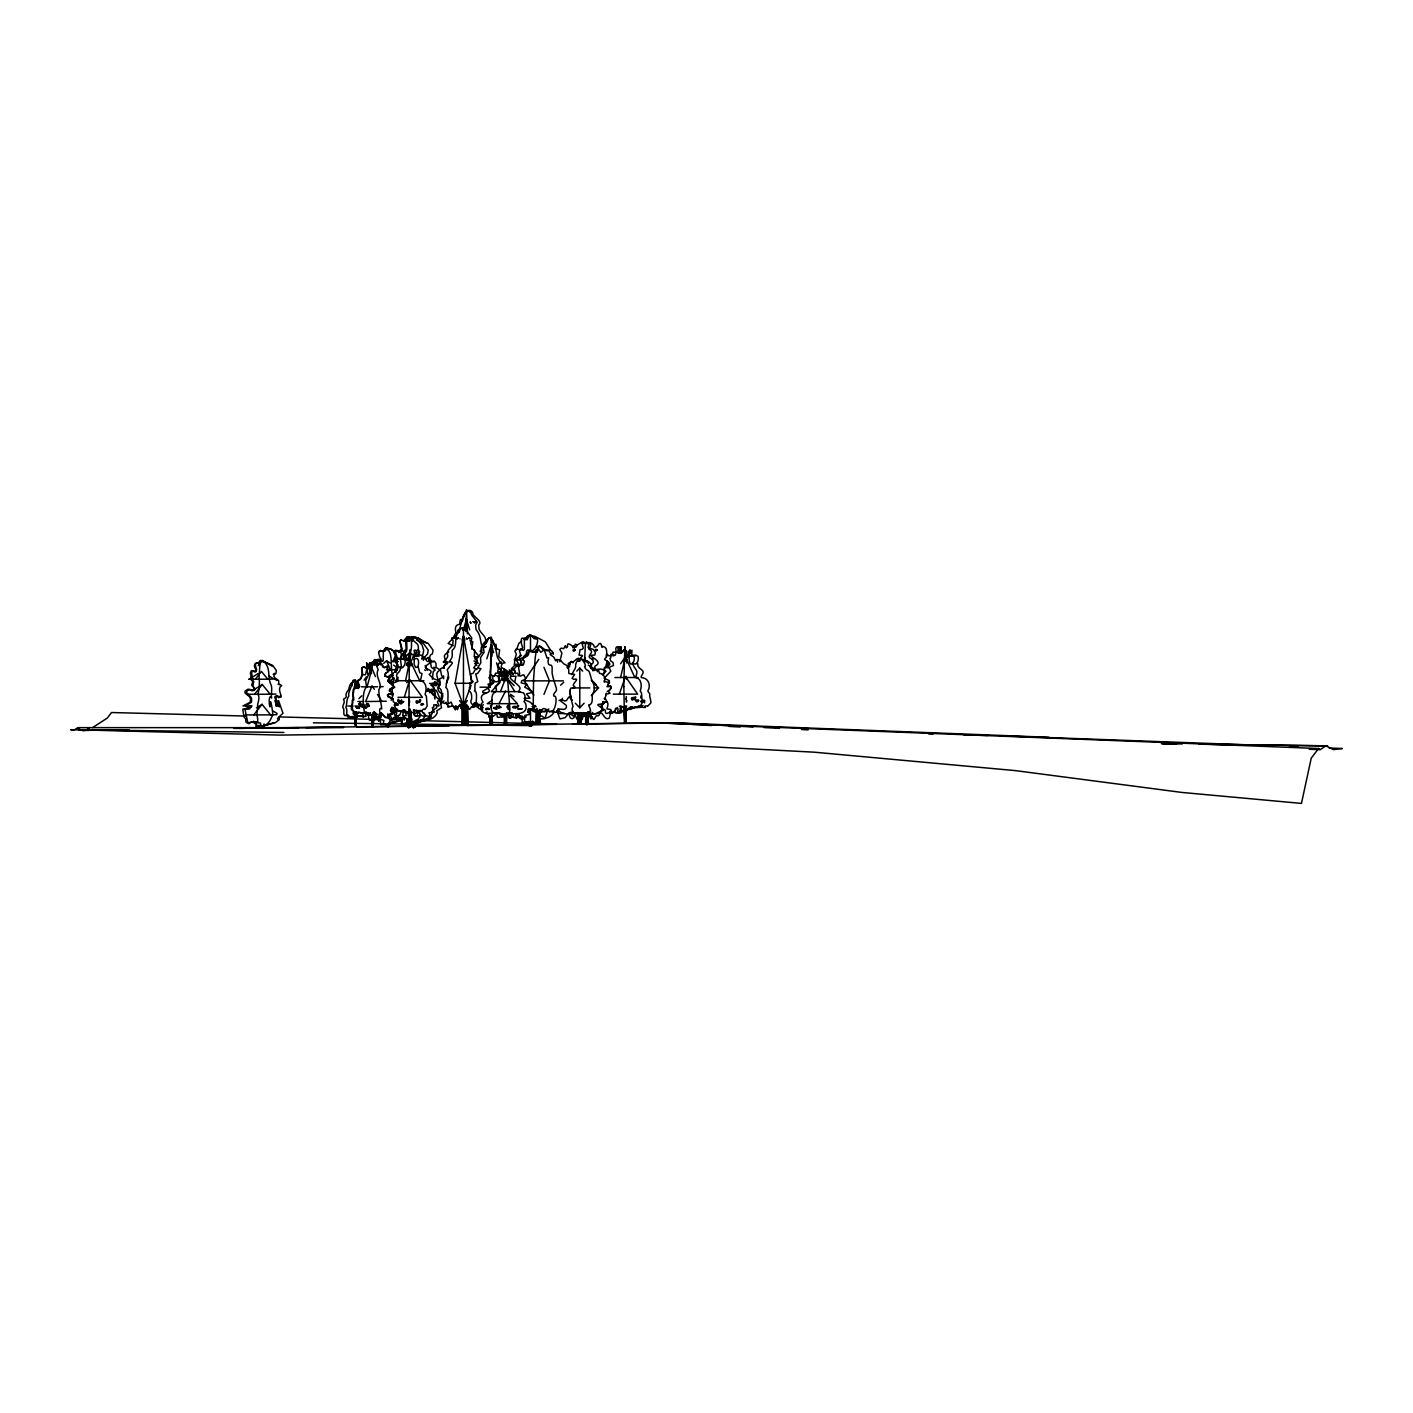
<?xml version="1.0" encoding="UTF-8"?>
<svg xmlns="http://www.w3.org/2000/svg" width="1413" height="1413" viewBox="0 0 1413 1413"><rect width="100%" height="100%" fill="white"/><g stroke="black" fill="none" stroke-linecap="round" stroke-linejoin="round"><path stroke-width="1.5" d="M355.405 724.286L355.405 725.275L354.698 711.551M408.905 709.732L409.346 658.352L409.699 666.318M409.841 724.834L409.823 726.37L409.523 709.909L408.993 710.792M409.717 663.739L409.699 662.75L409.735 664.41M491.176 722.149L491.176 724.039L491.3 716.868M503.946 714.448L504.017 717.362L504.388 714.254M261.334 728.119L260.487 723.014C256.301 723.421 258.526 721.813 257.237 716.002C256.777 711.746 256.671 709.662 259.003 706.906C254.852 707.348 261.246 698.834 257.925 694.313C259.091 689.438 259.904 684.228 258.968 675.149C260.098 670.892 258.809 660.101 262.871 661.69M409.381 700.654L409.275 703.621L409.328 700.777M466.484 707.807L466.52 724.445M491.194 714.96L491.176 721.213M537.752 723.297C538.335 706.5 535.421 700.601 536.075 723.297L540.649 723.297L539.43 717.398L540.296 711.498L546.23 711.551L548.845 708.92M355.475 723.986L355.458 720.33M355.405 720.542L355.352 716.356L355.935 725.275C355.846 720.171 355.087 714.801 360.368 716.515C360.121 714.501 354.857 716.373 355.74 719.606M409.47 702.296L409.187 699.082L409.205 700.565M490.311 684.599L490.346 678.752M587.031 724.657C587.543 702.014 587.154 730.168 589.256 713.901M625.394 723.156L625.376 709.821L626.683 705.899M626.295 696.538C625.924 697.121 626.471 700.883 625.888 699.082M355.281 684.563L355.475 679.953L355.564 684.987M376.406 717.168L374.215 717.415L374.109 711.569L373.209 726.335M401.469 666.812L400.462 659.606C408.057 654.996 405.372 669.356 400.303 668.066C400.939 673.436 393.838 672.676 397.742 678.629A2.685 1.978 -90 0 1 398.077 680.801C395.993 683.203 392.425 681.331 392.478 685.694M409.152 727.766C410.406 721.654 405.69 726.017 407.262 719.129L405.284 717.645L404.153 720.1L403.641 715.367M409.682 659.059L409.717 660.948L410.794 654.837L409.381 652.912L405.778 656.268L406.732 660.63L409.823 659.889L411.501 660.895L414.327 653.46L414.133 664.375L415.669 667.431L418.283 667.06L419.732 672.747L421.992 673.542L420.933 678.629A2.685 1.819 -90 0 0 420.615 680.801C426.161 681.72 427.15 688.89 425.048 694.331L426.373 696.132L427.168 706.129L424.854 709.556A2.861 1.943 -90 0 0 422.946 709.397C423.211 711.569 418.495 709.785 415.334 711.145L413.709 709.962L414.062 712.346L410.07 713.035L410.265 726.37M413.956 727.766C415.228 721.654 410.512 726.017 412.084 719.129L410.529 717.627M465.425 724.445L465.884 706.641L465.495 714.784M499.054 681.525L498.259 676.297C507.762 673.701 497.252 685.446 495.221 686.4C498.824 692.246 493.649 691.54 492.554 694.878C491.3 698.322 492.431 701.908 491.848 705.175C490.364 711.287 490.17 700.901 491.212 708.249C491.689 714.731 495.592 712.558 500.873 713.689C503.858 712.488 507.32 718.352 505.2 724.745M578.659 720.241L578.641 724.215C580.354 719.217 578.27 708.867 575.109 714.13C574.402 713.653 570.022 709.909 573.095 706.518C572.353 703.833 570.004 696.132 570.004 690.092M625.747 658.882L626.03 655.084L626.153 660.984M355.281 684.987L355.175 688.608M370.948 673.736L371.107 670.91L371.584 673.312M409.858 711.463L410.017 708.973L410.07 711.269M410.794 711.181L410.529 716.038M482.345 647.878C479.784 640.531 481.444 635.779 476.004 629.58L475.651 625.094C478.724 621.137 472.843 617.764 471.465 614.602C467.562 600.49 459.366 627.213 459.331 631.505M465.725 631.505L466.29 615.414M536.445 723.297L536.905 710.191L533.355 710.386L531.518 708.849M624.829 652.047L624.882 646.589L625.482 657.716L625.782 650.245L625.765 656.444M626.383 676.279L626.489 678.947M275.394 698.605L274.829 697.616M410.936 711.463L410.388 726.37M432.678 694.472L431.654 691.434L433.667 688.767L432.996 684.457M466.361 707.789L466.361 706.641M499.443 676.633L495.415 675.343L493.066 676.297C490.7 681.508 499.248 684.669 499.531 678.099M537.205 714.536L536.763 711.498L533.231 711.551L532.312 710.015M577.793 724.215L577.846 712.735M352.967 710.103L354.628 712.117A2.526 2.296 88 0 1 356.871 711.958L355.846 713.318L358.602 712.417L365.72 713.53L366.232 712.452L369.482 713.547L370.471 712.611L370.171 714.589L372.326 715.119L372.343 726.847L372.979 713L375.24 712.947L373.067 712.964L372.802 725.505M409.558 659.659L409.54 653.46L409.805 659.889L408.357 660.948L404.895 653.46L405.231 659.659M465.372 710.068L465.16 719.482M506.048 724.745L506.19 722.237M505.695 724.745L505.66 715.066L506.578 714.66M355.599 717.398L355.67 718.475M410.6 726.37L411.36 711.463M584.523 661.902L585.388 643.975L586.572 641.767L587.154 643.516M372.273 723.032L372.308 715.119L367.274 714.572L367.945 712.753L367.415 714.519L372.131 715.119L371.99 726.865L373.403 726.847L371.99 726.865L372.255 715.949L370.489 714.148M591.323 714.042L590.97 719.023L589.857 714.519M409.54 664.375L409.452 667.431M408.816 727.748L408.392 723.474L405.301 723.297M410.865 726.37L409.064 726.37L409.505 713.035L403.535 712.346L404.047 709.962L401.645 711.145L394.934 711.004L393.026 709.768L390.606 710.898M413.638 727.748L413.214 723.474L410.3 723.703M467.208 705.758L467.403 724.445M507.514 681.525L507.338 675.343L509.952 710.05L509.016 713.406L506.561 712.841L506.649 714.554M352.084 717.15C354.698 717.945 355.564 713.371 355.016 724.993C355.387 720.1 355.793 715.208 350.283 716.78C344.03 719.058 348.552 710.315 345.902 707.418C347.28 703.038 346.132 699.4 348.94 695.867C347.28 694.966 351.59 686.241 352.596 682.744M409.028 709.715L408.993 710.562M467.332 705.758L467.544 724.445M490.417 685.075L491.247 644.646L492.519 648.691M550.399 649.945L545.33 641.855L535.297 636.539L529.063 635.232L525.018 638.57M355.44 683.839L356.747 687.866L355.44 683.839L355.352 687.866L355.44 683.839L353.338 689.897M466.166 630.251L466.414 619.424L469.681 629.845M506.384 724.745L507.126 713.918M467.032 706.129C469.664 707.065 468.427 712.541 471.571 706.571C475.633 709.485 473.62 698.729 478.301 706.924M624.687 652.011L623.822 686.718M626.595 700.406L626.418 702.084L626.577 700.442M585.706 723.244L585.583 713.159M355.758 720.065L356.094 725.275C354.257 712.258 353.515 719.199 349.806 717.327C348.799 714.695 348.11 714.625 344.878 715.632C342.582 714.837 345.143 709.132 342.776 707.383C342.864 703.303 345.443 703.497 343.571 699.223C348.923 695.832 344.118 697.157 346.909 691.981C350.071 689.544 348.269 684.228 352.473 682.338C353.215 675.025 359.82 688.149 356.023 681.72C354.098 676.774 350.689 687.089 351.078 684.546M578.694 717.009L578.659 712.735M467.615 705.758L467.915 724.445L464.912 724.445M503.752 680.907L504.052 678.576L504.83 680.412M603.227 701.466L602.486 702.95M490.276 671.952L490.364 677.216M355.758 687.283L355.776 684.687M567.337 667.713C567.019 664.958 571.611 666.177 569.863 662.75L571.364 661.355L573.024 662.891M529.539 726.317L528.992 722.061L524.629 722.237L524.576 717.574M491.936 656.409L491.742 644.699M373.791 663.05L374.94 659.465L376.67 666.071M374.957 664.711C371.23 652.047 378.295 669.727 378.136 669.709C374.427 676.615 383.382 684.122 378.843 689.632C378.737 696.786 381.015 701.237 381.775 708.902C378.666 706.535 379.549 712.77 380.574 715.579C382.746 720.383 371.99 716.214 378.066 714.113M405.072 711.269L406.361 715.526L402.581 715.967L403.235 712.187L401.539 710.774L399.685 715.155L395.711 716.144L396.788 712.77L393.097 712.046L394.439 708.584M490.505 668.278L490.276 671.934M582.668 671.122L579.789 668.066L579.789 707.789L584.099 703.197M413.091 725.823L413.002 727.748L412.225 723.491L410.318 723.597L410.635 727.094M502.728 673.171C502.286 668.932 496.617 668.508 498.083 665.346L498.683 663.262L500.467 662.803L497.429 657.328C496.281 652.824 493.296 630.074 486.16 640.99C482.328 644.222 479.961 647.03 481.603 652.329C479.484 656.391 474.945 658.14 477.382 662.379C472.79 670.151 472.384 666.618 476.993 669.338L475.263 669.638L473.037 673.4L470.476 673.93L471.677 680.448L473.267 681.667L469.752 683.186L470.299 686.506L469.293 687.778A2.42 2.42 0 0 1 469.434 689.756L468.727 691.01C471.818 691.469 471.748 695.955 471.624 698.94C469.381 703.409 472.189 703.285 473.443 706.023C476.587 700.371 480.049 716.815 481.444 703.55L483.052 702.19C475.951 691.31 493.561 694.631 488.297 688.802C487.874 685.358 493.42 684.563 494.426 681.525M359.891 702.932L358.902 703.939L360.792 706.217L360.333 703.586L359.238 703.815L360.05 705.758M410.159 653.548L410.088 649.803L410.035 653.053M409.293 702.402L409.293 701.502M529.151 726.317L528.374 722.061L522.192 722.237L522.121 717.574L516.169 716.002M393.538 685.252L388.133 680.995L389.9 677.498L385.148 675.962L385.572 673.383L389.193 670.663L387.321 668.596L388.08 666.212L383.894 667.554L382.128 664.163C377.13 665.205 381.863 660.772 378.684 659.482L377.2 659.535L376.423 661.549L378.507 663.933L377.96 665.364L372.237 662.202L371.354 669.303L369.605 662.785L369.782 672.376L365.649 680.589L366.25 685.058A2.367 0.971 89.8 0 1 366.444 686.965C361.746 692.264 363.388 705.564 364.395 712.329A2.526 1.042 89.8 0 1 365.402 712.152L365.472 713.477L366.868 712.435L364.483 713.459L358.708 712.276L355.44 716.603L352.861 713.088M491.53 640.99L491.318 637.21L490.929 648.85M629.474 656.444C641.078 651.941 628.202 676.686 629.174 655.243C632.247 637.599 623.398 671.74 626.454 651.605C623.981 646.447 621.755 654.307 617.993 653.301M414.027 659.659C418.743 655.173 419.626 663.986 417.489 666.812M466.343 612.536L466.52 609.586L467.385 633.889M409.752 658.811L408.339 654.837C411.413 647.702 409.911 668.543 408.728 654.837L411.271 653.265M368.051 668.914L368.104 668.013M461.857 621.261C462.369 617.887 465.46 608.773 469.151 610.893M380.009 717.203L378.189 717.098M465.513 717.08L465.478 719.482M432.89 694.807L431.089 689.65L429.57 692.706M529.663 725.664L528.745 721.284M506.137 724.745C502.692 714.254 508.609 715.596 511.1 712.788L512.265 713.689C521.326 714.077 528.109 712.594 525.618 703.55L523.958 701.484L525.3 699.488L524.841 695.231L523.552 692.794L518.73 691.911L519.931 688.802C521.574 684.828 500.414 675.131 515.975 676.297L514.844 681.525M587.472 724.639L587.826 715.384L592.241 716.709C594.114 724.198 594.855 714.06 597.999 715.879L599.024 715.225C601.62 708.249 603.316 718.669 607.466 718.722L609.286 718.14L611.105 710.898M355.988 714.943L355.952 716.038L356.129 714.13M355.723 718.157C356.217 718.104 357.047 715.314 359.45 715.808M508.468 673.171C507.603 668.596 499.46 668.879 501.509 665.346L502.392 663.262L505.077 662.803L498.718 656.497L499.654 649.909L496.581 648.691L495.963 644.293L494.78 644.823M577.422 659.182L578.253 658.122L579.825 660.56M572.813 647.719L573.713 645.759L574.279 647.949M506.384 715.013L506.596 713.3M355.846 716.956L356.041 714.784M373.597 715.031L373.88 712.964M490.859 648.885L490.576 667.519M373.226 725.487L373.509 717.769M395.587 652.082L390.959 649.026L385.643 647.949C381.616 651.517 385.802 653.336 386.226 647.949L389.476 649.45M377.766 717.239L378.631 721.389L380.539 719.217L383.912 720.506C381.757 726.989 387.215 722.573 387.109 726.388M423.423 660.383L423.847 657.08L421.851 659.147M497.482 707.277C495.062 702.756 499.354 709.538 495.151 707.136M367.168 669.426C365.296 663.033 368.563 660.86 369.552 669.038M475.633 702.809L475.351 704.575L474.097 703.515M481.957 708.708L482.345 707.754M623.84 686.718L624.564 723.156M617.216 652.047L619.759 649.538M538.547 646.447L537.364 652.311L536.428 649.821L535.209 657.699L533.566 679.635L533.213 704.928L534.944 711.781L536.145 709.732L534.926 709.838M465.531 707.789L465.707 706.641M370.171 667.59L369.941 662.644L371.389 669.267L372.237 662.202L378.507 665.081L376.529 661.514L378.525 659.553C381.634 660.842 376.988 665.223 381.863 664.269L382.746 667.007L385.201 667.66C388.946 663.456 385.837 669.003 388.469 669.921L387.868 671.934L385.219 673.506L384.813 676.085L389.44 677.675L387.727 681.154L394.792 687.248L390.023 688.926L389.229 690.674C391.436 691.31 393.927 696.432 389.864 694.083L387.374 694.79L387.939 696.768L392.779 698.905L393.22 701.66L397.318 704.398L395.251 704.946L394.986 703.709L396.594 703.444L398.554 704.875L394.121 704.857L396.241 708.99L391.578 707.878L390.483 710.403L392.196 714.183L387.833 714.837L389.123 717.804L385.784 717.645L382.729 714.766C378.808 710.05 378.066 724.004 375.84 713.194C375.893 720.224 373.156 716.55 374.692 712.311M504.317 713.918C503.682 736.738 507.656 716.002 503.487 714.819L502.057 717.327L501.403 714.342M602.839 701.678L604.393 702.897L606.036 701.572C609.18 702.349 607.696 706.217 606.866 708.831L610.946 709.556L609.762 712.929L612.483 712.806L615.273 710.368L615.485 708.319M521.485 665.311L521.856 663.103L519.436 657.751L520.514 654.237L519.489 651.075L520.461 648.744L523.199 650.369L524.382 649.468L524.364 637.97L527.102 639.842L529.469 635.232L532.842 636.68M474.256 656.674L474.715 650.369L472.684 648.885L470.776 643.339L471.801 637.97L467.456 631.947C468.674 629.633 463.217 625.765 462.74 630.216M467.332 700.583L463.464 705.776L455.092 683.291L463.464 636.009L464.912 640.124M490.276 716.868L490.117 724.039L492.378 724.039L492.095 714.96M432.29 692.547L433.65 689.473L435.557 696.097M504.6 671.546L504.353 669.179L504.052 671.899M536.039 647.207C540.066 635.355 535.35 640.301 533.69 638.217L531.518 635.232L529.663 635.444L527.102 636.539L526.625 639.206L524.947 639.824C519.648 633.925 521.079 644.946 522.651 647.207L521.839 649.468M612.43 654.873L613.595 654.519M404.242 640.884L404.736 639.471M405.602 680.73L409.788 660.083L419.714 680.73M490.488 724.039L490.523 716.868L490.399 724.039M596.286 684.863L591.782 680.289L590.051 674.178C588.779 668.384 586.801 672.182 584.523 666.759C587.826 666.141 579.56 653.901 578.394 661.302M275.341 699.824L274.793 701.025M277.549 719.129L277.796 717.998M630.516 652.347L630.375 650.245L626.771 657.716L625.341 656.656L626.33 651.605L624.899 649.697L619.442 653.053L621.225 648.956L620.607 646.73L619.23 646.677L617.87 648.567L618.611 651.305L616.139 652.047L615.344 655.173L613.048 655.932C609.303 651.234 612.394 657.363 609.992 658.511L610.593 660.807L613.065 662.573L613.472 665.505L609.144 667.325L610.787 671.263L604.216 678.222L609.409 680.677L608.085 684.016M397.265 664.587L395.658 669.161L396.417 671.263M628.414 655.844L632.017 650.245L631.576 656.444L635.656 655.084L638.04 656.391C639.259 660.03 636.574 667.024 632.512 662.75M494.833 644.646L494.674 646.041M620.607 677.516L625.358 656.904L634.843 677.516M505.13 672.217L505.571 676.491L514.791 691.628M502.004 676.332C500.679 665.417 505.2 684.369 506.79 672.818L504.653 671.44L502.198 673.33M463.217 618.576C463.446 611.776 472.03 606.389 473.125 614.602L474.715 616.421C476.693 618.647 482.469 621.967 478.689 625.094L479.166 629.58C482.275 635.126 487.927 637.44 484.853 643.498M428.846 688.767L428.581 691.187C434.621 694.613 435.398 697.015 440.909 700.936C431.919 699.364 444.671 709.397 435.504 704.787L433.703 704.875L433.915 706.8L432.307 707.736L434.409 712.046L428.951 712.77L430.541 716.144L426.39 715.967L422.611 712.664C422.416 708.143 417.135 712.682 420.703 714.819C415.422 718.281 412.048 714.996 414.415 709.927M472.684 706.129L472.843 707.418L474.061 706.005M481.109 709.149L482.787 710.05M405.284 656.127L405.284 650.369L406.29 651.941L406.926 648.744L406.644 639.524L409.558 641.343L409.947 638.941L412.437 636.698L417.842 637.934L422.558 641.414L428.051 643.233L433.014 650.104L432.396 653.901C427.503 655.137 430.153 663.086 434.268 661.019L435.981 663.315L436.105 667.342L440.008 669.974L438.012 671.581C432.996 675.767 446.066 690.127 436.564 683.645L434.374 683.415M562.286 698.234L561.915 700.212L559.053 700.406M575.232 714.625C574.12 721.248 567.902 719.04 569.633 712.629M606.124 667.907L607.767 664.181L606.848 662.52L605.488 667.854M554.355 711.357C552.554 716.55 545.524 719.146 540.243 718.987L538.883 719.782M448.663 705.582L449.034 706.588M361.41 686.824L367.044 686.877L372.061 668.561L375.469 676.65M474.061 703.268L475.351 702.968C476.623 704.381 473.267 709.379 473.549 706.129M619.53 650.969L618.452 652.011M463.994 627.761L466.414 619.424L466.661 630.251M370.701 669.161L372.096 667.996L370.842 663.898L372.502 662.22L373.032 663.562M380.397 660.472L380.998 658.493M403.57 659.659L403.129 653.46L405.796 656.162M404.295 697.351L409.699 679.741L422.416 697.351L397.936 697.351M577.458 724.215L578.288 716.709L576.84 713.618C572.406 716.002 572 709.061 568.785 714.219C565.377 713.936 557.782 712.753 558.206 708.478M486.814 658.829L491.247 644.646L493.614 652.753M611.9 711.428L611.652 712.929L615.273 712.046M517.405 666.406L518.271 663.103L515.039 658.511L516.381 654.237L514.915 651.075L516.293 648.744L520.92 650.192M643.003 705.476L642.032 706.341A2.861 2.155 -90 0 0 640.69 705.899M379.797 651.711L380.291 650.369L383.471 651.764M409.064 719.835L407.845 711.569M379.638 660.542L380.309 658.564C375.416 644.399 383.188 656.162 385.643 647.949L390.536 649.062L394.686 652.17M392.09 718.793L388.186 723.668L387.921 726.759M400.285 659.376L401.592 655.826L400.691 651.658L401.486 650.351L404.842 651.923L406.29 651.004L405.637 641.043L406.185 639.524L407.651 641.343L408.498 636.698L409.735 638.075M500.467 691.628L506.101 677.039L506.719 671.829L506.649 676.332M256.036 671.546L256.371 670.557M619.353 694.136L625.447 676.527L637.616 694.136L613.26 694.136M461.186 704.31L460.744 708.39L463.005 708.778L462.563 724.233L462.033 705.317C459.561 707.401 458.271 705.052 457.812 708.831C456.752 712.505 457.106 703.533 454.933 706.783C451.595 707.295 452.549 704.116 451.047 701.978C444.706 708.761 450.871 689.632 445.749 687.53L446.137 686.223A2.685 1.908 -90 0 0 446.172 683.927L448.892 677.127M461.998 640.124L463.464 636.009L471.836 683.291L455.092 683.291M471.077 685.323L463.464 705.776L459.596 700.583M417.789 715.526L414.839 715.614C412.508 712.594 419.325 713.653 416.076 709.927M461.998 704.345L463.005 705.935M404.719 640.972L406.061 639.577M261.334 727.395L260.328 726.247L256.689 726.547L256.618 723.014L254.676 722.043L251.585 721.884L248.706 723.739L247.54 721.407L244.944 709.114L249.359 709.043L252.009 705.899L242.948 705.935L250.172 702.208L250.454 699.947C251.355 694.49 239.38 693.465 247.964 689.244L251.426 690.215M417.312 656.339L419.749 651.782L417.948 649.892C411.466 653.212 424.783 660.383 409.876 653.212M626.613 660.719L627.125 659.535L626.771 663.033M543.952 694.401L549.445 680.854L543.952 667.289M578.924 661.302C578.341 657.08 587.154 655.296 579.1 655.173L580.072 649.644L582.138 649.362C585.3 647.684 580.69 645.264 583.021 643.357C587.26 643.074 590.192 640.866 593.672 645.158C593.955 649.574 597.805 646.041 598.882 644.01C602.344 640.778 601.126 650.704 602.609 646.306C607.131 647.613 606.672 649.432 606.76 656.762M603.545 674.407C607.131 667.236 597.399 668.773 593.849 670.574L592.471 667.731L589.963 666.759C589.698 664.145 596.851 663.245 591.111 658.617C584.947 656.038 596.233 652.258 589.027 649.274L588.073 647.154L588.885 644.646L587.455 642.95L585.812 643.604L582.686 641.767L576.787 645.282C575.727 652.559 566.666 637.828 567.478 646.977L566.277 647.861L565.341 645.67L563.663 648.673L561.138 648.161L559.795 649.45L561.915 653.124L559.813 661.708M367.309 667.148C367.239 669.585 362.982 664.993 361.869 668.137L362.17 673.754M386.085 649.026C394.103 651.34 389.476 668.702 392.885 676.015M499.46 676.332L499.019 671.829L502.569 675.891M398.749 652.576L400.056 650.245L402.246 650.581M362.682 712.982L362.858 717.045L360.81 715.949L363.282 715.543L363.759 717.045L362.399 715.685M604.729 699.47L604.181 698.305M485.86 643.692L486.637 642.261M417.065 652.364L416.393 654.537L419.078 656.268M264.054 723.915L262.376 728.437M260.063 662.026L262.147 660.525C271.455 666.018 267.251 676.633 270.607 683.857C272.939 687.442 270.713 693.783 271.596 698.093C268.912 692.829 268.629 704.345 270.06 706.8C269.954 693.182 272.585 710.474 272.815 714.625C270.607 719.588 268.823 724.763 262.571 726.3L262.588 728.437M398.413 699.947L398.024 701.007M592.771 658.829L593.442 659.059M410.653 664.728L411.607 662.75L411.96 665.965M600.737 710.951L599.289 713.017L594.484 714.36L592.171 712.541M414.91 722.697L414.574 724.834M572.83 712.541L571.629 714.36L569.139 713.017M477.912 703.868C472.896 715.19 479.59 690.71 474.415 691.01L474.927 689.756A2.42 1.802 -90 0 0 474.821 687.778L475.157 683.186L477.788 681.667L475.722 673.93L477.629 673.4L480.968 668.667L477.594 667.96L480.809 662.838L480.544 657.575L484.041 652.329L483.317 646.412L487.45 640.99C488.35 634.755 493.155 639.435 493.649 644.01M502.463 680.483L502.675 678.911M253.863 690.251L254.676 689.102M605.806 694.595L606.301 693.147M635.938 697.492C634.649 694.737 635.267 700.689 635.038 699.364M499.054 703.674L505.624 690.904M486.178 709.997C485.224 705.529 494.727 710.81 485.719 709.026M397.742 667.996L397.23 670.363M417.33 711.057L417.559 714.042M363.017 704.363L361.551 706.447L363.918 706.571M539.254 723.297L538.936 710.191L541.497 710.386C543.563 706.8 544.87 709.715 547.926 709.644L549.374 711.746L552.571 710.845C556.086 708.531 557.64 694.719 554.002 696.203C551.741 693.748 557.941 691.505 556.369 688.237C554.391 681.737 552.819 677.887 552.094 672.871L552.165 667.837C551.812 662.185 548.262 668.208 548.032 661.143L548.721 657.699L547.078 658.122L544.182 649.821L540.737 652.311L538.388 648.832C537.205 641.661 534.291 652.771 530.158 650.598M401.504 719.588L389.511 723.65L388.504 726.741L389.723 723.615L402.193 720.294M619.035 648.072C625.553 642.314 615.326 660.948 624.599 649.697M529.027 708.531L527.72 709.768M361.216 706.041L360.174 702.968M391.154 700.3L393.291 694.331L392.072 691.575L392.461 687.477M527.685 712.276L532.118 708.92M375.469 661.001L377.024 659.783L378.631 660.842M370.842 663.898C374.48 659.412 373.385 671.952 374.922 659.977L378.225 661.355M592.824 670.557C593.354 666.689 596.922 669.073 597.452 671.705M352.367 706.906L352.438 709.715M389.652 678.187L392.69 674.831M580.054 712.541L579.86 713.865M547.855 709.838L544.923 718.405L541.833 716.002L538.494 716.25M586.201 713.017L584.558 714.36L583.763 712.541M602.433 674.778L606 671.263C597.946 664.569 619.071 667.66 604.605 659.553L604.958 658.511C608.032 657.487 604.163 651.128 609.003 655.932L612.059 655.173L613.118 652.047C619.088 653.248 613.472 648.178 617.234 646.677L619.636 647.79M498.347 666.23L499.46 668.066M533.92 695.143L524.152 680.854L538.812 659.394M398.024 677.304L395.675 680.73L423.918 680.73M406.273 665.276L409.805 660.136M364.077 680.183L366.356 676.862M368.016 674.584C367.274 672.694 366.391 665.081 369.906 667.713M620.607 663.774L625.358 656.904L626.312 661.037M610.752 711.551C601.814 717.398 608.102 707.648 603.033 709.821M444 700.936L441.05 703.603L442.905 695.673M274.793 679.07L276.913 680.465M1329.138 748.007L1342.35 748.519L1333.342 749.596L1325.959 745.852L1320.237 749.596L1318.594 748.519L1311.229 758.163L1301.461 803.414L1182.133 792.463L1015.399 770.615L814.365 752.193L446.596 732.905L279.862 735.096L78.828 729.832M597.275 670.521C599.607 666.936 597.858 674.566 600.825 673.524L603.015 674.672C605.435 677.269 604.446 679.812 604.852 681.631L609.586 682.444L607.466 685.782L609.003 686.647C613.419 684.44 609.974 691.875 607.201 691.381M257.925 673.665L249.059 679.211L255.294 679.282L261.458 671.44L267.746 679.194L273.963 679.035L268.611 675.785M246.745 694.207L254.534 694.295L262.27 684.475L270.148 694.189L275.994 694.03M245.244 714.854L253.686 714.96L262.059 704.328L270.572 714.837L276.895 714.678M393.326 682.426L390.942 682.073L390.818 680.289L394.227 677.993M407.121 637.934L409.452 636.892L415.828 642.774C421.339 645.405 415.175 656.162 422.063 655.279L423.123 658.387L426.178 659.147C431 654.343 427.026 660.683 430.223 661.726L430.576 662.768C416.093 670.892 437.253 667.801 429.181 674.478L433.685 678.805L437.783 680.289L437.588 682.073L431.954 683.327L430.947 685.305C433.773 686.064 436.67 691.911 431.707 689.191L426.832 691.434M411.942 637.934L412.967 636.68L416.093 638.005L422.01 644.964L423.741 650.316L422.028 658.264M522.404 659.906L530.599 649.803M253.581 690.356L254.287 688.378L251.655 685.058L252.874 681.578C248.935 679.141 252.203 675.82 250.366 673.312L251.337 670.663L254.746 671.758L256 669.479C250.26 662.185 261.935 660.63 258.243 665.611M564.758 713.547L559.283 713.565L556.563 710.951M586.148 662.026L587.349 661.408L588.373 663.509M400.568 718.069L399.243 719.712L398.342 716.621M414.239 710.015L413.303 710.58M280.198 696.061L278.626 697.757L276.789 695.62L274.881 696.556M420.721 715.543L418.018 719.252L410.688 722.732M425.525 715.543L423.123 719.04L414.821 723.438L414.892 727.094M443.611 678.735L443.505 675.909M581.291 712.788L580.248 712.7M431.795 685.217L432.82 684.086M437.641 684.086L435.963 685.888L434.656 684.404M388.716 723.615L388.151 726.741M487.079 711.834L485.878 713.441L498.93 712.788M400.056 659.147L401.486 655.279C405.072 652.347 405.99 644.469 404.789 656.515M591.288 695.567L598.494 687.919L591.288 680.289M601.638 710.209L602.733 708.496L601.355 703.727M499.866 682.656L491.265 691.628L519.896 691.628M388.681 676.209L390.783 674.69L392.849 675.237M576.787 671.122L579.789 668.066M273.221 674.354L274.458 673.33M571.947 674.672C573.413 670.398 576.327 668.42 575.639 665.028C575.356 663.774 579.931 654.466 579.772 661.302M466.661 704.31L467.297 708.39L464.771 708.708M406.679 682.673L409.699 679.741M358.902 698.623L361.834 695.779M505.2 713.388L505.359 715.013M560.59 685.199L563.752 682.302M362.081 674.69C362.77 679.936 354.539 679.441 358.69 685.022A2.367 2.208 -88.7 0 1 359.079 686.93L357.878 688.131M383.682 663.368L386.579 660.754L390.076 662.962M430.047 717.945L431.336 716.797M640.831 697.951L640.848 695.938M446.579 683.38C446.826 677.922 449.935 676.279 447.179 669.797L452.248 663.439C452.602 659.712 446.402 664.869 450.906 659.394C453.255 656.233 451.754 653.477 452.195 650.369C458.448 645.706 452.99 636.274 459.455 631.947C458.36 629.456 463.605 625.924 464.471 630.216M533.937 652.188L537.558 648.832C538.865 641.802 543.616 650.934 547.043 649.945L551.423 650.598L553.313 652.877L553.295 654.166L552.147 653.071L550.381 654.714L553.878 657.222L555.539 660.542C561.826 658.281 560.325 661.231 563.999 664.004L566.666 665.346C569.616 668.402 568.397 671.369 568.874 673.489L574.614 674.443L572.071 678.346L573.908 679.353C581.856 677.569 569.139 685.517 574.738 686.453L574.72 687.636L570.817 688.096C569.898 691.363 568.838 693.783 571.382 696.909C566.931 695.85 568.362 701.148 564.67 701.06L562.268 699.629L560.078 700.548L566.33 705.387L566.383 707.436C565.076 711.693 557.958 706.906 558.064 710.845L555.592 712.276L551.935 711.604M509.563 713.212C516.434 710.969 506.719 717.592 512.336 716.939C518.677 720.453 513.325 709.944 518.218 714.801L521.945 717.186L526.131 716.992A3.073 3.02 -90 0 0 524.806 715.473L529.857 714.342L527.791 711.216L529.363 710.545L529.151 709.132L535.297 709.768L532.153 706.659L536.057 706.535L534.75 705.352M434.533 697.563C434.692 683.998 436.864 691.522 439.655 698.163L441.51 707.789L436.811 710.774L437.253 712.7C435.628 717.804 428.828 720.542 423.67 720.4L415.334 723.438L415.334 727.077M591.729 680.112C593.972 683.751 595.774 689.738 592.471 694.119C591.676 698.146 593.478 702.968 589.769 704.946C585.794 703.091 594.696 712.399 587.896 713.954L588.391 723.209M481.55 708.92L483.158 707.56M567.284 667.731L569.616 666.759C569.457 663.88 565.571 664.11 570.958 662.202C574.12 663.068 576.204 657.61 578.217 658.935M600.719 707.312L602.627 704.204M448.168 703.444C445.943 706.977 446.755 699.347 445.148 703.515C443.152 703.162 442.34 701.978 440.361 701.113C441.792 696.874 443.187 689.173 438.401 687.53L439.178 686.117A2.685 2.685 0 0 0 439.019 683.927L440.149 682.514L439.531 678.823L443.452 677.145L441.686 675.785L440.432 669.797C439.726 667.183 444.848 669.126 444.424 665.452L447.603 663.439C449.263 659.5 443.558 663.739 443.258 662.043C444.6 660.525 448.045 658.016 447.797 655.455C445.537 650.828 450.447 649.026 452.725 644.54L453.131 640.76L451.665 637.97L453.237 637.687L455.286 633.678L457.812 631.947C456.205 629.686 463.605 625.623 464.188 630.216M640.743 701.095C646.536 698.375 645.829 703.197 640.778 701.749M353.974 699.559L352.685 701.219C353.232 703.904 351.201 704.857 351.431 707.772L351.325 709.308L354.168 712.293A2.526 2.349 -88.7 0 1 356.465 712.117L356.27 713.159L357.789 713.123M532.242 721.284L531.323 725.664M448.733 651.976L447.656 652.788C441.81 655.314 445.378 658.087 446.261 662.503L443.152 667.537L444.283 668.349M487.838 639.33L490.399 637.21L493.879 644.823M455.816 638.199L454.121 638.34L455.922 637.987M580.92 712.735L580.973 724.215M432.696 710.209L436.688 707.789L436.476 704.769M517.67 659.535L514.774 660.366L514.226 666L511.4 668.632L512.866 670.239M492.272 700.194L487.273 703.674L517.405 703.674L510.04 695.691M589.875 711.287L587.455 713.954L587.79 723.209M473.761 704.08L476.852 703.232M439.514 684.916L437.712 687.477C438.277 691.169 439.302 692.812 443.064 693.942M89.408 727.642A5921 182.683 -90 0 1 77.856 727.642L74.677 729.726L70.65 729.726L283.889 732.464M92.587 727.642L107.335 718.016L111.539 712.523L245.862 716.055M410.318 637.97L412.296 636.68L418.336 637.97L426.567 643.127M251.92 690.957L262.27 684.475M256.459 707.842L262.059 704.328M398.395 661.549L392.249 661.478L395.87 659.2M507.779 681.154L507.762 678.576L506.649 680.412M392.319 718.246L389.723 719.906L387.745 715.826M411.589 722.697L410.406 723.421L418.866 720.4C424.024 720.542 430.806 717.804 432.449 712.7L431.989 711.34M521.485 655.42L514.208 659.906L520.355 659.906M580.248 716.797L585.618 715.402L586.254 724.657M524.135 698.34L530.052 698.181L526.501 693.924L533.319 692.14L524.7 687.089L526.837 684.228L521.167 682.903L521.697 680.783L524.965 679.494L525.724 677.834C522.951 676.156 525.848 673.118 520.655 676.032A2.614 2.579 -90 0 1 518.182 674.743L517.67 673.153C512.124 674.319 517.07 670.38 513.608 669.25L511.824 669.285L511.011 670.892L513.343 673.877L505.942 671.44L504.741 672.818L505.589 676.491L503.646 677.269M554.214 711.604L549.445 711.604M476.817 702.915L474.98 702.826M401.787 667.042L397.3 667.06C398.272 673.171 388.451 672.164 393.397 678.629A2.685 2.685 0 0 1 393.856 680.801L391.701 682.391L389.352 682.073M366.32 712.982C364.978 715.508 367.857 717.733 363.494 715.949M512.795 716.744L510.093 718.405L508.079 714.307M370.842 668.791L372.096 667.996L370.824 664.781M578.782 659.147C582.615 658.529 592.188 662.008 591.464 666.124L591.482 668.914M532.966 721.284L531.588 722.008L531.677 725.664M619.3 706.076L623.61 707.383L624.016 712.929L624.617 707.542L624.758 712.982L625.005 705.741L625.305 723.156M388.787 678.841L388.416 679.83L391.489 680.96L391.86 683.009M393.609 678.841L393.238 679.83M578.182 712.7L576.61 712.788M273.804 722.714L263.772 725.734L262.889 728.437L263.966 725.752L275.146 722.82L279.226 719.694L279.279 716.674L282.971 713.265L278.591 700.618L277.866 706.359L276.277 705.423L275.358 701.978L276.877 700.495L279.421 706.942M429.605 718.722L427.821 719.323M574.42 647.949L575.162 644.204L577.193 644.805M638.676 700.212C632.865 700.106 637.705 703.815 638.658 700.495C636.592 700.371 632.035 699.912 634.101 697.263M619.477 710.297C624.246 711.075 614.549 715.155 614.461 711.587L617.128 707.524L618.099 708.955L617.357 712.735L621.561 712.311L622.003 710.704L620.095 708.708L620.802 706.076L624.051 707.383L624.758 723.156L624.334 708.231M501.067 663.421L501.173 661.867M455.516 635.673L448.115 643.445L453.22 645.67M584.894 712.788L581.856 712.7M483.317 704.645C479.06 709.962 480.261 701.184 478.601 705.829C477.4 703.656 477.311 704.539 475.351 702.968M536.145 722.326L531.995 722.061L531.447 726.317M555.521 660.577L557.075 659.288L557.587 662.185M559.142 709.273L557.976 709.467M592.965 670.645L593.213 668.155L591.076 668.508M631.222 655.703L633.713 655.137L634.914 656.391M396.7 704.875L397.989 704.151L396.717 703.038M393.838 721.231L391.896 721.495M353.833 690.78L352.932 695.779L353.974 698.093M519.101 714.89L516.84 715.473A3.073 1.766 -90 0 1 517.6 716.992L515.162 717.186M368.051 713.159L366.832 712.859M462.775 620.236C461.044 619.124 459.914 618.082 459.773 624.175C454.438 624.899 454.862 629.421 456.328 633.889M500.75 673.86C495.857 674.672 504.547 668.861 498.93 669.25C495.945 670.345 500.343 674.142 495.557 673.153L495.151 674.743A2.614 2.137 -90 0 1 493.084 676.032C488.633 673.1 491.282 676.191 488.88 677.834L492.219 680.783L492.66 682.903L487.962 684.228L489.746 687.089L482.716 691.293L482.857 692.6L485.754 692.847M366.938 668.579L365.508 674.743L361.816 674.796L360.633 679.388L357.736 680.412L359.026 684.881A2.367 2.155 88 0 1 359.414 686.789L357.312 688.343L354.84 688.096M521.733 641.007L518.818 643.41L516.434 649.945M410.741 723.633L413.214 724.869M478.089 656.868L475.881 656.692L474.892 659.023M576.84 712.7L573.572 712.788M589.769 712.523L587.914 711.587M459.561 704.61L460.461 704.433M540.19 723.297L539.342 718.987L540.525 718.775M547.131 650.739L549.021 650.598L549.516 652.117M420.368 720.277L421.71 720.047M426.532 720.047L415.228 723.421L415.457 727.094M409.947 724.198L407.085 723.774L406.997 719.111L404.454 717.822L400.374 717.627L396.594 720.065L392.814 709.856M351.501 684.704L351.855 686.064M627.867 657.681L625.341 656.656L626.824 651.605L624.74 649.697M482.557 706.712C477.17 705.582 483.511 705.599 480.491 708.778C482.769 714.148 487.132 712.47 489.64 715.473A3.073 2.508 -90 0 0 488.562 716.992L492.024 717.186L495.098 714.801C498.559 710.403 495.822 717.486 498.047 717.362C501.774 717.239 502.798 715.808 499.849 714.254M429.552 683.415L431.742 683.645C432.254 688.626 438.383 683.592 434.48 681.578M550.258 654.219L550.575 652.877M530.634 651.658L533.107 652.329M496.352 708.213L495.186 707.984A2.349 2.314 -90 0 0 493.384 708.213M518.059 675.891L519.737 674.107L518.624 667.837C520.196 660.065 523.004 670.521 524.329 661.143C519.401 657.01 527.967 655.226 526.484 651.375L527.791 649.821L529.345 650.545M379.744 686.753L383.188 686.63M374.286 689.279L372.096 685.817L365.614 701.555L386.297 701.237M245.491 709.026C259.603 703.727 241.994 709.167 246.463 705.246L251.39 702.296L251.638 700.036C252.591 694.754 241.676 693.571 249.394 689.35L253.969 690.568L255.205 689.261L252.856 685.959L253.81 681.649C250.26 679.176 253.21 675.944 251.549 673.4L252.415 670.751L255.47 671.811L256.601 669.532C253.104 659.694 258.349 665.823 260.646 660.366L272.621 665.346L276.4 670.574L275.906 673.453C270.625 676.827 277.001 678.682 278.644 680.607L278.75 683.68L281.699 685.658L280.18 686.895C277.301 691.875 285.815 700.424 277.425 695.885L276.047 697.316L276.224 706.235M392.249 661.478L396.347 661.355M249.059 679.211L253.21 679.105M386.42 669.815L396.505 669.638M606.954 686.736L610.575 686.047L611.246 687.972L608.12 691.469L610.045 693.288L606.442 694.119L605.064 698.04L606.901 701.643C603.174 700.565 603.598 707.648 600.066 704.186C593.142 704.451 604.534 707.577 602.786 710.651C597.575 712.011 595.774 714.695 590.864 714.219C586.625 710.138 576.416 715.384 581.555 724.215M261.917 728.119L261.599 726.247L256.053 726.512L255.983 722.961C251.761 719.217 245.067 727.271 245.738 718.987L244.06 717.115L242.877 710.28L242.965 708.955L245.738 709.344M581.926 643.551C584.576 640.637 585.989 644.222 589.769 643.304L590.775 644.664L589.663 648.108L593.531 649.538L595.332 652.788L594.855 655.049L590.722 655.367C591.058 657.522 603.881 661.955 594.944 666.177L594.961 668.967M82.042 730.38L126.093 729.815M233.993 728.402L659.023 722.82L1318.594 748.519M85.222 730.38L129.219 729.815M239.221 728.402L298.62 727.642M306.003 727.642L343.43 727.147M356.641 726.989L449.14 725.77M466.767 725.54L557.058 724.357M572.459 724.163L673.771 722.82L1048.905 737.286M367.044 686.877L377.624 686.771M255.294 679.282L267.746 679.194M254.534 694.295L270.148 694.189M253.686 714.96L270.572 714.837M393.944 717.504L396.876 717.486L391.772 720.065L390.112 713.989M400.391 717.486L394.545 719.906L393.768 717.998M614.902 677.516L638.022 677.516M524.152 680.854L563.345 680.854M479.996 687.195L490.382 687.195M572.76 687.919L589.822 687.919M594.149 687.919L598.494 687.919M347.722 706.041L353.126 706.041M354.946 706.041L362.664 706.041M624.281 723.156L626.03 723.156L625.765 709.821L630.074 708.761M504.706 724.745L506.649 724.745M77.856 727.642L343.518 727.642M414.821 656.515C417.312 655.809 410.953 648.125 416.358 650.528M393.821 687.778L390.483 688.749L389.67 690.498C391.966 691.134 394.474 696.22 390.324 693.907L388.469 694.013L387.763 695.708L393.415 699.064M396.876 708.743L394.934 708.655M503.487 714.819L499.407 714.554L499.919 712.841M357.895 701.484L363.689 701.537M313.368 722.82L381.634 723.721M388.239 723.809L463.429 724.763M467.526 724.851L527.42 725.576M1162.563 743.68L1182.363 743.945M1199.973 744.174L1327.602 745.852M1161.415 743.733L1176.764 743.927M1198.719 744.209L1325.959 745.852M447.32 703.639L447.939 707.154L452.937 705.899L455.286 709.909L455.94 706.182L458.006 707.471L458.748 705.776M459.649 705.281L461.433 705.317L462.51 707.383L462.192 724.233L464.718 724.233L464.065 709.273L466.078 707.348M256.671 721.672L254.375 723.474L253.704 721.125M278.078 684.228L279.332 684.74M477.594 704.451L478.265 705.582M427.362 689.95L428.033 688.343M578.959 719.641C575.303 720.913 577.158 713.388 573.183 716.055L569.315 712.894L565.059 717.716L559.99 718.934L557.04 711.304M278.909 716.921L380.203 719.57M419.838 720.612L461.68 721.707M466.096 721.813L556.386 724.18M928.553 733.93L932.969 734.054M963.79 734.866L988.023 735.502M1001.234 735.837L1260.926 745.322M1309.233 749.314L1320.237 749.596M430.453 661.284L433.314 662.043M403.535 641.29L407.474 636.68L414.592 638.482M397.459 669.921L395.163 670.539L396.117 672.623M357.701 688.202C349.806 686.647 354.787 697.934 352.208 700.512L352.402 704.946M401.239 639.577L399.897 640.972L401.38 648.673L400.603 650.934L398.996 651.852L395.251 650.245L393.927 652.576L395.357 655.72L393.909 659.253L396.046 662.273M427.556 661.425L430.506 661.726L431.301 667.342L435.186 669.974L433.19 671.581L432.396 679.264M469.893 640.69L472.807 641.855L471.783 649.168M383.418 650.563L383.188 660.577L382.464 661.39L380.751 660.012L380.821 664.834M1289.539 746.453L1298.335 746.788M393.556 707.595L392.072 707.683L390.959 710.209L392.708 713.989C385.943 713.353 392.213 719.323 385.484 717.115M659.023 722.82L685.358 724.18M691.928 724.516L711.675 725.54M729.232 726.441L740.2 727.006M673.771 722.82L753.041 726.989M764.062 727.554L779.481 728.366M801.489 729.514L808.095 729.867M523.605 718.987L520.479 718.775L516.522 715.596M388.01 680.624L390.853 683.38M376.635 717.256C383.735 721.672 378.896 709.503 383.011 714.66L385.043 716.921M470.812 612.447L469.752 611.864M464.4 708.425L464.347 724.233L464.895 705.317C467.668 703.78 466.449 709.255 467.155 706.005M398.183 717.592L402.175 719.111L402.263 723.774L407.615 723.509L408.322 727.766L407.403 723.491L401.433 723.703L401.327 719.04L398.501 717.733M378.967 719.252L375.381 719.04L372.061 721.16L371.831 719.994M623.857 707.507L622.691 707.259M359.485 708.408C355.44 708.708 355.087 705.741 359.714 707.242M408.816 724.251L406.255 723.385M636.662 663.598L637.846 663.845C636.874 669.939 646.677 668.95 641.732 675.414A2.685 2.685 0 0 0 641.272 677.586C648.072 677.728 651.428 684.969 647.79 691.116L649.821 693.942C649.344 696.821 650.404 698.234 650.775 701.148L650.916 702.897L647.507 706.341A2.861 2.861 0 0 0 644.717 706.182L645.458 707.524L638.782 707.048M522.51 716.25L519.172 716.002L516.063 718.405L515.869 717.08M365.066 704.681C364.536 712.806 358.301 700.3 363.653 705.635M543.51 649.874L546.654 650.651M424.571 669.886L425.649 670.539M632.83 663.598C633.466 668.455 638.976 669.868 636.186 675.414A2.685 1.766 -90 0 0 635.885 677.586C641.343 678.558 642.226 685.711 640.195 691.116L641.502 692.918L642.261 702.897L640.001 706.341A2.861 1.89 -90 0 0 638.164 706.182C639.029 709.043 635.408 705.529 633.501 707.913L632.088 706.694M482.328 652.47L480.084 651.199L482.239 649.98M532.33 710.386L530.087 708.849M402.882 659.217L398.678 658.352L397.106 659.606L397.194 665.488L398.484 666.812M477.17 661.673L473.938 660.984M532.436 704.645C530.758 701.678 528.833 701.66 524.806 699.965M589.097 712.382C586.36 711.34 587.932 716.179 584.947 714.219C582.015 709.185 577.864 718.687 580.46 724.215M368.316 667.095L369.8 668.243M359.538 686.135C357.312 685.376 355.899 678.523 353.48 681.931M398.166 665.117L395.693 662.768L397.23 660.383L396.841 657.08L398.678 659.147M273.363 711.198L277.125 713.477M433.809 667.166L435.239 668.066M393.591 665.152L397.088 667.36M391.984 707.277L393.503 709.556A2.861 2.102 -90 0 1 395.552 709.397L395.675 710.898L397.459 709.768L398.872 711.004L403.8 711.145L404.842 709.909C408.039 714.342 411.872 713.547 409.293 726.37L408.746 711.463M507.974 673.33L506.243 671.44L504.141 673.542C506.79 683.839 512.23 665.417 510.676 676.332M416.358 639.983L423.229 643.233L428.21 650.104L427.574 653.901L424.801 656.992L426.549 660.913M411.748 638.075L407.474 636.68L404.966 639.718C404.206 643.816 396.788 633.572 402.157 648.744L400.674 651.746L396.664 650.351L395.481 652.7L396.77 655.826L395.463 659.376L397.389 662.379M533.884 636.539L535.969 638.57M510.623 694.384L513.961 696.715M607.272 660.913L608.473 664.022L607.979 668.208M515.392 673.595L513.943 669.126L516.363 666.353L515.339 664.975L515.992 664.075L519.366 665.664L521.326 661.143C517.105 655.897 530.546 659.677 528.568 651.375C530.687 647.401 535.545 657.01 537.664 648.832L539.607 645.971L542.928 649.397M362.788 674.566L361.604 668.243L363.565 667.077L366.938 668.225M398.607 700C399.437 702.773 400.691 703.144 401.469 699.894C402.387 702.844 402.475 702.137 403.765 701.413C396.7 709.167 404.383 696.238 399.261 703.285M579.913 715.649L580.92 719.447L582.156 719.676L582.898 716.833L586.112 715.402L586.519 724.657M357.842 686.029L357.312 683.556L358.566 688.608M407.827 666.318L407.845 662.75L408.41 663.951M495.221 648.691L496.793 649.397M569.298 697.086L572.283 700.141M575.285 703.197L579.789 707.789M505.589 676.668L514.173 685.641M272.621 666.441L262.465 660.507L259.391 661.372L259.621 663.827M588.25 665.152L590.351 666.053L590.687 667.713M386.703 725.523L385.519 724.198L381.316 724.215M630.428 706.694L631.487 707.913L640.478 707.348M476.676 703.427L476.746 703.992M473.779 650.086L478.866 656.18M407.721 663.421L407.138 662.75L406.697 664.922M428.316 659.094L429.552 660.772M477.594 662.273L478.336 663.351M362.099 707.242L361.64 704.451M377.536 694.472L381.881 701.396M476.923 665.452L474.68 663.439C477.93 660.542 478.283 663.81 474.432 656.215M622.427 706.783C618.682 705.546 625.411 715.455 618.188 712.311M573.095 712.311L572.459 711.145M513.396 715.543C512.848 708.514 507.868 726.741 509.21 712.806M644.098 700.424L644.593 702.897M500.732 668.278L501.244 669.267M367.415 666.23L366.532 662.768L369.535 667.66M414.557 638.075C411.907 633.466 413.408 644.982 411.413 639.912C411.766 648.867 411.307 649.821 409.77 653.848M386.579 660.754L390.394 669.78M423.882 712.77C428.298 718.511 417.577 715.949 419.113 711.145M496.581 662.874L498.347 668.967M539.077 711.057L539.625 710.015M427.415 670.239L425.207 665.488M630.746 706.889L631.611 709.132L625.659 709.821L625.871 723.156C623.416 715.261 627.195 706.323 630.746 707.913L637.581 707.048M539.907 709.485L540.879 712.276L541.25 710.085M379.514 715.367L381.369 712.611M434.833 698.163L434.957 699.064M510.287 673.153C507.691 666.318 510.764 671.776 512.654 673.153L512.954 674.743M585.035 657.575L585.459 661.514M539.342 718.987L539.89 711.498L544.764 711.551L546.036 710.015M586.572 713.141L586.678 723.226M410.512 727.077L410.424 724.834M366.55 712.346L368.616 715.985C367.875 725.593 375.558 716.197 380.468 720.489L380.574 724.586L385.837 724.357L386.703 726.388M410.088 727.094L410.017 724.851M355.246 712.382L355.44 716.603M604.181 680.677L604.234 682.09M633.271 697.421L632.353 698.887M372.237 724.975L372.838 726.317M505.412 722.237L505.448 724.745M492.077 722.149L491.883 714.96L492.095 724.039M402.988 709.874L403.023 711.569M491.247 644.646L491.459 655.279M387.868 713.812L387.904 715.155M385.749 724.127L387.162 724.304L387.374 726.37M258.985 725.205L261.688 728.101M530.493 635.232L530.493 651.075M530.493 709.838L530.493 726.317M463.464 627.743L463.464 724.233M466.06 619.954L466.149 618.576L466.06 619.954M408.993 703.709L409.152 705.352L408.993 703.639M369.394 705.776L367.539 706.836L368.245 703.692L369.394 705.776M507.762 706.694C507.267 710.439 506.702 704.239 507.762 706.694M466.749 622.109L466.802 622.992L466.749 622.109M366.797 705.37C368.139 707.913 366.02 699.453 366.797 705.37M506.119 680.148C505.624 683.133 506.066 675.891 506.119 680.148M597.24 650.086C595.156 653.124 594.449 647.172 597.24 650.086M459.896 638.8L459.967 638.729M625.535 659.535L625.482 660.525L625.535 659.535M500.856 707.277L499.513 707.984A2.349 1.36 -90 0 0 498.453 708.213L499.054 705.529L500.856 707.277M365.084 707.171C365.419 710.015 368.281 706.694 365.137 707.101M418.442 701.502C416.658 706.871 414.097 698.358 418.442 701.502M633.766 698.287C632.035 703.639 629.544 695.143 633.766 698.287M508.079 705.423L508.026 707.63L508.097 705.317M398.484 701.731C401.221 704.981 397 694.966 398.484 701.731M575.25 649.962C572.671 653.742 571.929 647.666 575.25 649.962M515.992 706.694L515.71 708.213A2.349 1.925 -90 0 0 514.208 707.984C510.252 707.454 514.65 705.458 515.992 706.694M509.033 708.761L508.327 709.485L509.033 708.761M493.967 708.302L496.828 708.955L493.967 708.302M356.217 706.959C357.807 710.156 362.134 706.482 356.182 706.959M419.696 699.753C417.948 706.111 422.399 699.311 419.785 699.594M468.798 637.864L469.911 638.817L468.798 637.864M473.178 621.632L474.574 622.762L473.178 621.632M466.467 638.27L467.014 639.012L466.467 638.27M517.529 705.423C515.25 710.244 520.92 704.946 517.617 705.317M470.211 622.109L470.918 622.992L470.211 622.109M423.547 704.345C419.378 707.401 420.597 701.555 423.547 704.345M475.386 621.632C477.329 625.041 477.912 620.077 475.386 621.632M522.156 708.761L518.006 708.955L522.156 708.761M458.13 637.987L457.017 638.817L458.13 637.987M486.178 646.43L485.118 647.172L486.178 646.43M484.482 646.43L482.857 646.73L484.482 646.43"/></g></svg>
